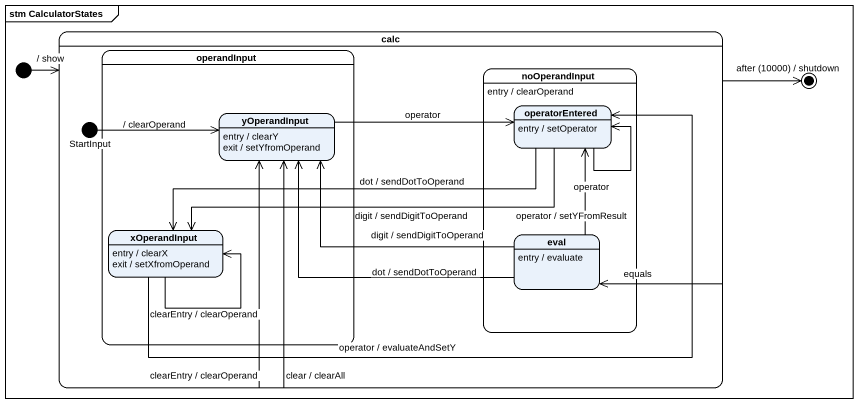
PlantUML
@startuml
mainframe stm CalculatorStates
hide empty description
state calc {
  state operandInput {
    state yOperandInput
    yOperandInput : entry / clearY
    yOperandInput : exit / setYfromOperand
    state xOperandInput
    xOperandInput : entry / clearX
    xOperandInput : exit / setXfromOperand
  }
  state noOperandInput {
    state operatorEntered
    operatorEntered : entry / setOperator
    state eval
    eval : entry / evaluate
  }
  noOperandInput : entry / clearOperand
  state StartInput <<start>>
}
[*] -right-> calc : / show
calc -up-> yOperandInput : clear / clearAll
calc -up-> yOperandInput : clearEntry / clearOperand
calc -right-> eval : equals
operatorEntered --> operatorEntered : operator
operatorEntered -left-> xOperandInput : digit / sendDigitToOperand
operatorEntered -left-> xOperandInput : dot / sendDotToOperand
StartInput -right-> yOperandInput : / clearOperand
yOperandInput -right-> operatorEntered : operator
xOperandInput -right-> operatorEntered : operator / evaluateAndSetY
xOperandInput --> xOperandInput : clearEntry / clearOperand
eval -up-> operatorEntered : operator / setYFromResult
eval -left-> yOperandInput : digit / sendDigitToOperand
eval -left-> yOperandInput : dot / sendDotToOperand
calc -right-> [*] : after (10000) / shutdown
@enduml
